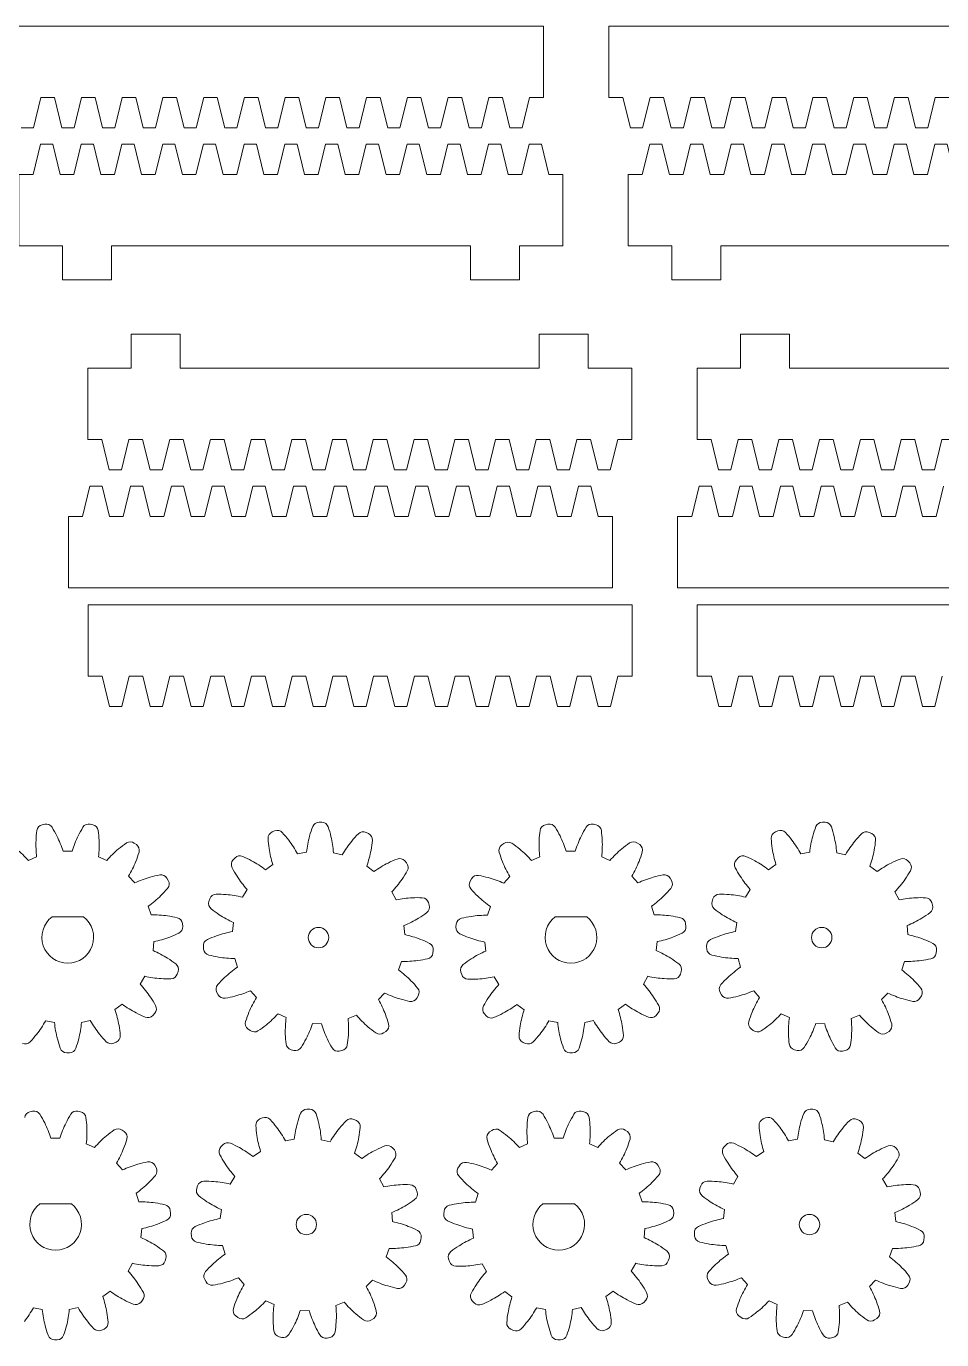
# Model space of a CAD drawing. Header units: millimetres. Extents: x 0 to 634, y 0 to 463.
# Drawn here: x 280.3 to 347.6, y 261.3 to 357.9 of the extents above; entities that cross this region are included whole.
import ezdxf

# ---------------------------------------------------------------- set-up
doc = ezdxf.new("R2010")
doc.units = ezdxf.units.MM
doc.header["$MEASUREMENT"] = 0
doc.layers.get('0').update_dxf_attribs({"linetype": 'CONTINUOUS', "lineweight": 0})

msp = doc.modelspace()

# ---------------------------------------------------------------- linework, layer by layer
for p, q in [((284.50814, 292.40311), (282.18732, 292.40311)), ((321.50814, 292.40311), (319.18732, 292.40311)), ((283.61202, 271.29268), (281.2912, 271.29268)), ((320.61202, 271.29268), (318.2912, 271.29268))]:
    msp.add_line(p, q)
for points in [[(280.00643, 283.09493, 0.31763085), (280.5721, 283.2089, 0.021882), (281.04856, 283.75974, 0.04019967), (281.72189, 284.76754), (282.37167, 284.63118, 0.04019967), (282.58306, 283.43771, 0.021882), (282.79789, 282.74181, 0.31763085), (283.27002, 282.41005), (283.46935, 282.41057, 0.31763085), (283.93976, 282.74476, 0.021882), (284.15098, 283.44177, 0.04019967), (284.3562, 284.63631), (285.00526, 284.77603, 0.04019967), (285.6838, 283.77173, 0.021882), (286.1631, 283.22336, 0.31763085), (286.72936, 283.11232), (286.91124, 283.19386, 0.31763085), (287.20506, 283.69051, 0.021882), (287.11452, 284.41316, 0.04019967), (286.81612, 285.5879), (287.35225, 285.97954, 0.04019967), (288.38061, 285.33804, 0.021882), (289.04151, 285.03204, 0.31763085), (289.60398, 285.16092), (289.73697, 285.30939, 0.31763085), (289.80338, 285.8826, 0.021882), (289.42674, 286.50595, 0.04019967), (288.67634, 287.45776), (289.00681, 288.0336, 0.04019967), (290.20719, 287.86584, 0.021882), (290.93542, 287.8551, 0.31763085), (291.39684, 288.20161), (291.45794, 288.39134, 0.31763085), (291.28547, 288.94201, 0.021882), (290.68785, 289.35827, 0.04019967), (289.61518, 289.92258), (289.68288, 290.58305, 0.04019967), (290.84771, 290.91803, 0.021882), (291.51734, 291.20442, 0.31763085), (291.79793, 291.70865), (291.77658, 291.90683, 0.31763085), (291.39505, 292.33973, 0.021882), (290.67978, 292.47694, 0.04019967), (289.47033, 292.55616), (289.26353, 293.18707, 0.04019967), (290.19141, 293.96687, 0.021882), (290.68667, 294.50086, 0.31763085), (290.73791, 295.07563), (290.6378, 295.24799, 0.31763085), (290.11317, 295.48828, 0.021882), (289.40394, 295.3227, 0.04019967), (288.26683, 294.90315), (287.82129, 295.3954, 0.04019967), (288.35178, 296.48518, 0.021882), (288.58702, 297.17445, 0.31763085), (288.40006, 297.72036), (288.2385, 297.8371, 0.31763085), (287.66149, 297.84324, 0.021882), (287.08092, 297.4035, 0.04019967), (286.21277, 296.55772), (285.60553, 296.82619, 0.04019967), (285.6469, 298.03753, 0.021882), (285.58146, 298.76289, 0.31763085), (285.18861, 299.18556), (284.99354, 299.2265, 0.31763085), (284.46392, 298.99741, 0.021882), (284.1124, 298.35955, 0.04019967), (283.66331, 297.23378), (282.99938, 297.23206, 0.04019967), (282.54448, 298.35549, 0.021882), (282.18966, 298.99153, 0.31763085), (281.65886, 299.21787), (281.464, 299.17593, 0.31763085), (281.07335, 298.75123, 0.021882), (281.01166, 298.02554, 0.04019967), (281.05929, 296.81443), (280.45346, 296.54282, 0.04019967), (279.58094, 297.3841, 0.021882)], [(280.15244, 262.64931, 0.04019967), (280.82577, 263.65711), (281.47555, 263.52075, 0.04019967), (281.68694, 262.32729, 0.021882), (281.90176, 261.63138, 0.31763085), (282.3739, 261.29963), (282.57323, 261.30014, 0.31763085), (283.04364, 261.63434, 0.021882), (283.25486, 262.33134, 0.04019967), (283.46007, 263.52589), (284.10914, 263.6656, 0.04019967), (284.78768, 262.6613, 0.021882), (285.26698, 262.11294, 0.31763085), (285.83324, 262.0019), (286.01512, 262.08344, 0.31763085), (286.30894, 262.58008, 0.021882), (286.2184, 263.30274, 0.04019967), (285.92, 264.47747), (286.45613, 264.86911, 0.04019967), (287.48449, 264.22762, 0.021882), (288.14539, 263.92161, 0.31763085), (288.70786, 264.05049), (288.84085, 264.19896, 0.31763085), (288.90726, 264.77217, 0.021882), (288.53062, 265.39552, 0.04019967), (287.78021, 266.34733), (288.11069, 266.92317, 0.04019967), (289.31107, 266.75541, 0.021882), (290.0393, 266.74468, 0.31763085), (290.50072, 267.09119), (290.56182, 267.28091, 0.31763085), (290.38935, 267.83158, 0.021882), (289.79173, 268.24785, 0.04019967), (288.71906, 268.81215), (288.78675, 269.47262, 0.04019967), (289.95158, 269.8076, 0.021882), (290.62122, 270.09399, 0.31763085), (290.90181, 270.59822), (290.88046, 270.7964, 0.31763085), (290.49892, 271.22931, 0.021882), (289.78366, 271.36651, 0.04019967), (288.57421, 271.44574), (288.36741, 272.07664, 0.04019967), (289.29529, 272.85644, 0.021882), (289.79055, 273.39044, 0.31763085), (289.84179, 273.9652), (289.74168, 274.13756, 0.31763085), (289.21705, 274.37785, 0.021882), (288.50781, 274.21227, 0.04019967), (287.37071, 273.79272), (286.92517, 274.28497, 0.04019967), (287.45566, 275.37475, 0.021882), (287.6909, 276.06402, 0.31763085), (287.50394, 276.60994), (287.34238, 276.72668, 0.31763085), (286.76537, 276.73281, 0.021882), (286.1848, 276.29307, 0.04019967), (285.31664, 275.44729), (284.70941, 275.71577, 0.04019967), (284.75078, 276.9271, 0.021882), (284.68534, 277.65246, 0.31763085), (284.29249, 278.07513), (284.09742, 278.11607, 0.31763085), (283.5678, 277.88698, 0.021882), (283.21628, 277.24912, 0.04019967), (282.76719, 276.12335), (282.10326, 276.12163, 0.04019967), (281.64836, 277.24507, 0.021882), (281.29354, 277.8811, 0.31763085), (280.76274, 278.10745), (280.56788, 278.0655, 0.31763085), (280.17723, 277.6408, 0.021882)]]:
    msp.add_lwpolyline(points, format="xyb")
for points in [[(306.89917, 296.36508, 0.04019967), (305.86147, 295.7388), (305.33118, 296.1383, 0.04019967), (305.64684, 297.30851, 0.021882), (305.74802, 298.02975, 0.31763085), (305.46155, 298.53067), (305.28089, 298.61488, 0.31763085), (304.71306, 298.51219, 0.021882), (304.22573, 297.97095, 0.04019967), (303.53247, 296.97675), (302.88553, 297.12602, 0.04019967), (302.69794, 298.32345, 0.021882), (302.49701, 299.02349, 0.31763085), (302.03157, 299.36459), (301.83228, 299.36804, 0.31763085), (301.3553, 299.04327, 0.021882), (301.13025, 298.35061, 0.04019967), (300.9013, 297.16038), (300.24959, 297.03361, 0.04019967), (299.59117, 298.05122, 0.021882), (299.12288, 298.60902, 0.31763085), (298.55894, 298.73131), (298.37548, 298.6534, 0.31763085), (298.07183, 298.16271, 0.021882), (298.14797, 297.43839, 0.04019967), (298.42292, 296.25795), (297.87911, 295.87706, 0.04019967), (296.86372, 296.53889, 0.021882), (296.20904, 296.85799, 0.31763085), (295.64412, 296.74033), (295.5082, 296.59454, 0.31763085), (295.43039, 296.02277, 0.021882), (295.79455, 295.39204, 0.04019967), (296.52586, 294.42548), (296.18399, 293.85634, 0.04019967), (294.98719, 294.04795, 0.021882), (294.25932, 294.07318, 0.31763085), (293.79109, 293.73592), (293.72623, 293.54745, 0.31763085), (293.88771, 292.99346, 0.021882), (294.47692, 292.56538, 0.04019967), (295.53814, 291.97984), (295.45732, 291.32085, 0.04019967), (294.28605, 291.00912, 0.021882), (293.61085, 290.73611, 0.31763085), (293.32028, 290.23757), (293.33767, 290.039, 0.31763085), (293.71052, 289.59859, 0.021882), (294.42291, 289.44717, 0.04019967), (295.63055, 289.34389), (295.82475, 288.709, 0.04019967), (294.88153, 287.94782, 0.021882), (294.37575, 287.42379, 0.31763085), (294.31307, 286.85016), (294.40973, 286.67584, 0.31763085), (294.92948, 286.42515, 0.021882), (295.64187, 286.57658, 0.04019967), (296.7871, 286.97342), (297.22275, 286.4724, 0.04019967), (296.67068, 285.39339, 0.021882), (296.42176, 284.70894, 0.31763085), (296.59782, 284.15941), (296.75702, 284.03948, 0.31763085), (297.3338, 284.02186, 0.021882), (297.92301, 284.44996, 0.04019967), (298.80782, 285.2783), (299.40959, 284.99779, 0.04019967), (299.34412, 283.78751, 0.021882), (299.39511, 283.061, 0.31763085), (299.77947, 282.63059), (299.97369, 282.58577, 0.31763085), (300.50776, 282.80428, 0.021882), (300.87191, 283.43501, 0.04019967), (301.34331, 284.55162), (302.00715, 284.54013, 0.04019967), (302.4396, 283.40786, 0.021882), (302.78169, 282.76489, 0.31763085), (303.30787, 282.52803), (303.50353, 282.56609, 0.31763085), (303.90256, 282.98293, 0.021882), (303.97868, 283.70724, 0.04019967), (303.95516, 284.91906), (304.56628, 285.17856, 0.04019967), (305.42188, 284.32008, 0.021882), (305.99591, 283.87183, 0.31763085), (306.57295, 283.86947), (306.73621, 283.98381, 0.31763085), (306.9312, 284.52692, 0.021882), (306.70613, 285.21957, 0.04019967), (306.19176, 286.31706), (306.64449, 286.80269, 0.04019967), (307.7753, 286.36643, 0.021882), (308.48202, 286.19042, 0.31763085), (309.01013, 286.42296), (309.11277, 286.59382, 0.31763085), (309.07, 287.16928, 0.021882), (308.58266, 287.71051, 0.04019967), (307.66637, 288.5039), (307.88244, 289.13169, 0.04019967), (309.09293, 289.19309, 0.021882), (309.81014, 289.31974, 0.31763085), (310.19801, 289.74698), (310.22228, 289.94482, 0.31763085), (309.94915, 290.45313, 0.021882), (309.2838, 290.74935, 0.04019967), (308.12403, 291.10146), (308.06608, 291.76286, 0.04019967), (309.14694, 292.31129, 0.021882), (309.75062, 292.71871, 0.31763085), (309.93119, 293.26678), (309.87289, 293.45738, 0.31763085), (309.41662, 293.81066, 0.021882), (308.68832, 293.81065, 0.04019967), (307.4856, 293.66059), (307.16364, 294.24124, 0.04019967), (307.92799, 295.18188, 0.021882), (308.31377, 295.79962, 0.31763085), (308.25581, 296.37375), (308.12502, 296.52416, 0.31763085), (307.56451, 296.66131, 0.021882)], [(313.50405, 287.8304, 0.04019967), (314.70354, 288.00436), (315.037, 287.43024, 0.04019967), (314.29153, 286.47456, 0.021882), (313.91811, 285.84927, 0.31763085), (313.98749, 285.27641), (314.12125, 285.12863, 0.31763085), (314.68437, 285.00266, 0.021882), (315.34368, 285.31208, 0.04019967), (316.36871, 285.95889), (316.90686, 285.57003, 0.04019967), (316.61454, 284.39376, 0.021882), (316.52774, 283.67065, 0.31763085), (316.82413, 283.17553), (317.00643, 283.09493, 0.31763085), (317.5721, 283.2089, 0.021882), (318.04856, 283.75974, 0.04019967), (318.72189, 284.76754), (319.37167, 284.63118, 0.04019967), (319.58306, 283.43771, 0.021882), (319.79789, 282.74181, 0.31763085), (320.27002, 282.41005), (320.46935, 282.41057, 0.31763085), (320.93976, 282.74476, 0.021882), (321.15098, 283.44177, 0.04019967), (321.3562, 284.63631), (322.00526, 284.77603, 0.04019967), (322.6838, 283.77173, 0.021882), (323.1631, 283.22336, 0.31763085), (323.72936, 283.11232), (323.91124, 283.19386, 0.31763085), (324.20506, 283.69051, 0.021882), (324.11452, 284.41316, 0.04019967), (323.81612, 285.5879), (324.35225, 285.97954, 0.04019967), (325.38061, 285.33804, 0.021882), (326.04151, 285.03204, 0.31763085), (326.60398, 285.16092), (326.73697, 285.30939, 0.31763085), (326.80338, 285.8826, 0.021882), (326.42674, 286.50595, 0.04019967), (325.67634, 287.45776), (326.00681, 288.0336, 0.04019967), (327.20719, 287.86584, 0.021882), (327.93542, 287.8551, 0.31763085), (328.39684, 288.20161), (328.45794, 288.39134, 0.31763085), (328.28547, 288.94201, 0.021882), (327.68785, 289.35827, 0.04019967), (326.61518, 289.92258), (326.68288, 290.58305, 0.04019967), (327.84771, 290.91803, 0.021882), (328.51734, 291.20442, 0.31763085), (328.79793, 291.70865), (328.77658, 291.90683, 0.31763085), (328.39505, 292.33973, 0.021882), (327.67978, 292.47694, 0.04019967), (326.47033, 292.55616), (326.26353, 293.18707, 0.04019967), (327.19141, 293.96687, 0.021882), (327.68667, 294.50086, 0.31763085), (327.73791, 295.07563), (327.6378, 295.24799, 0.31763085), (327.11317, 295.48828, 0.021882), (326.40394, 295.3227, 0.04019967), (325.26683, 294.90315), (324.82129, 295.3954, 0.04019967), (325.35178, 296.48518, 0.021882), (325.58702, 297.17445, 0.31763085), (325.40006, 297.72036), (325.2385, 297.8371, 0.31763085), (324.66149, 297.84324, 0.021882), (324.08092, 297.4035, 0.04019967), (323.21277, 296.55772), (322.60553, 296.82619, 0.04019967), (322.6469, 298.03753, 0.021882), (322.58146, 298.76289, 0.31763085), (322.18861, 299.18556), (321.99354, 299.2265, 0.31763085), (321.46392, 298.99741, 0.021882), (321.1124, 298.35955, 0.04019967), (320.66331, 297.23378), (319.99938, 297.23206, 0.04019967), (319.54448, 298.35549, 0.021882), (319.18966, 298.99153, 0.31763085), (318.65886, 299.21787), (318.464, 299.17593, 0.31763085), (318.07335, 298.75123, 0.021882), (318.01166, 298.02554, 0.04019967), (318.05929, 296.81443), (317.45346, 296.54282, 0.04019967), (316.58094, 297.3841, 0.021882), (315.99811, 297.82083, 0.31763085), (315.42113, 297.81171), (315.26018, 297.69414, 0.31763085), (315.07604, 297.14726, 0.021882), (315.31485, 296.45922, 0.04019967), (315.85097, 295.37219), (315.40799, 294.87765, 0.04019967), (314.26872, 295.29131, 0.021882), (313.55864, 295.45322, 0.31763085), (313.03526, 295.21022), (312.93604, 295.03734, 0.31763085), (312.99026, 294.46285, 0.021882), (313.48827, 293.93142, 0.04019967), (314.42017, 293.15644), (314.21664, 292.52447, 0.04019967), (313.00762, 292.43899, 0.021882), (312.29307, 292.29809, 0.31763085), (311.91377, 291.86321), (311.89345, 291.66493, 0.31763085), (312.17665, 291.16215, 0.021882), (312.84776, 290.87923, 0.04019967), (314.0143, 290.55028), (314.08541, 289.89017, 0.04019967), (313.01568, 289.32032, 0.021882), (312.42022, 288.90097, 0.31763085), (312.2506, 288.34942), (312.31268, 288.16001, 0.31763085), (312.77589, 287.81589, 0.021882)], [(343.89917, 296.36508, 0.04019967), (342.86147, 295.7388), (342.33118, 296.1383, 0.04019967), (342.64684, 297.30851, 0.021882), (342.74802, 298.02975, 0.31763085), (342.46155, 298.53067), (342.28089, 298.61488, 0.31763085), (341.71306, 298.51219, 0.021882), (341.22573, 297.97095, 0.04019967), (340.53247, 296.97675), (339.88553, 297.12602, 0.04019967), (339.69794, 298.32345, 0.021882), (339.49701, 299.02349, 0.31763085), (339.03157, 299.36459), (338.83228, 299.36804, 0.31763085), (338.3553, 299.04327, 0.021882), (338.13025, 298.35061, 0.04019967), (337.9013, 297.16038), (337.24959, 297.03361, 0.04019967), (336.59117, 298.05122, 0.021882), (336.12288, 298.60902, 0.31763085), (335.55894, 298.73131), (335.37548, 298.6534, 0.31763085), (335.07183, 298.16271, 0.021882), (335.14797, 297.43839, 0.04019967), (335.42292, 296.25795), (334.87911, 295.87706, 0.04019967), (333.86372, 296.53889, 0.021882), (333.20904, 296.85799, 0.31763085), (332.64412, 296.74033), (332.5082, 296.59454, 0.31763085), (332.43039, 296.02277, 0.021882), (332.79455, 295.39204, 0.04019967), (333.52586, 294.42548), (333.18399, 293.85634, 0.04019967), (331.98719, 294.04795, 0.021882), (331.25932, 294.07318, 0.31763085), (330.79109, 293.73592), (330.72623, 293.54745, 0.31763085), (330.88771, 292.99346, 0.021882), (331.47692, 292.56538, 0.04019967), (332.53814, 291.97984), (332.45732, 291.32085, 0.04019967), (331.28605, 291.00912, 0.021882), (330.61085, 290.73611, 0.31763085), (330.32028, 290.23757), (330.33767, 290.039, 0.31763085), (330.71052, 289.59859, 0.021882), (331.42291, 289.44717, 0.04019967), (332.63055, 289.34389), (332.82475, 288.709, 0.04019967), (331.88153, 287.94782, 0.021882), (331.37575, 287.42379, 0.31763085), (331.31307, 286.85016), (331.40973, 286.67584, 0.31763085), (331.92948, 286.42515, 0.021882), (332.64187, 286.57658, 0.04019967), (333.7871, 286.97342), (334.22275, 286.4724, 0.04019967), (333.67068, 285.39339, 0.021882), (333.42176, 284.70894, 0.31763085), (333.59782, 284.15941), (333.75702, 284.03948, 0.31763085), (334.3338, 284.02186, 0.021882), (334.92301, 284.44996, 0.04019967), (335.80782, 285.2783), (336.40959, 284.99779, 0.04019967), (336.34412, 283.78751, 0.021882), (336.39511, 283.061, 0.31763085), (336.77947, 282.63059), (336.97369, 282.58577, 0.31763085), (337.50776, 282.80428, 0.021882), (337.87191, 283.43501, 0.04019967), (338.34331, 284.55162), (339.00715, 284.54013, 0.04019967), (339.4396, 283.40786, 0.021882), (339.78169, 282.76489, 0.31763085), (340.30787, 282.52803), (340.50353, 282.56609, 0.31763085), (340.90256, 282.98293, 0.021882), (340.97868, 283.70724, 0.04019967), (340.95516, 284.91906), (341.56628, 285.17856, 0.04019967), (342.42188, 284.32008, 0.021882), (342.99591, 283.87183, 0.31763085), (343.57295, 283.86947), (343.73621, 283.98381, 0.31763085), (343.9312, 284.52692, 0.021882), (343.70613, 285.21957, 0.04019967), (343.19176, 286.31706), (343.64449, 286.80269, 0.04019967), (344.7753, 286.36643, 0.021882), (345.48202, 286.19042, 0.31763085), (346.01013, 286.42296), (346.11277, 286.59382, 0.31763085), (346.07, 287.16928, 0.021882), (345.58266, 287.71051, 0.04019967), (344.66637, 288.5039), (344.88244, 289.13169, 0.04019967), (346.09293, 289.19309, 0.021882), (346.81014, 289.31974, 0.31763085), (347.19801, 289.74698), (347.22228, 289.94482, 0.31763085), (346.94915, 290.45313, 0.021882), (346.2838, 290.74935, 0.04019967), (345.12403, 291.10146), (345.06608, 291.76286, 0.04019967), (346.14694, 292.31129, 0.021882), (346.75062, 292.71871, 0.31763085), (346.93119, 293.26678), (346.87289, 293.45738, 0.31763085), (346.41662, 293.81066, 0.021882), (345.68832, 293.81065, 0.04019967), (344.4856, 293.66059), (344.16364, 294.24124, 0.04019967), (344.92799, 295.18188, 0.021882), (345.31377, 295.79962, 0.31763085), (345.25581, 296.37375), (345.12502, 296.52416, 0.31763085), (344.56451, 296.66131, 0.021882)], [(306.00305, 275.25465, 0.04019967), (304.96535, 274.62838), (304.43506, 275.02787, 0.04019967), (304.75072, 276.19808, 0.021882), (304.8519, 276.91933, 0.31763085), (304.56543, 277.42024), (304.38477, 277.50446, 0.31763085), (303.81694, 277.40177, 0.021882), (303.32961, 276.86053, 0.04019967), (302.63635, 275.86633), (301.98941, 276.01559, 0.04019967), (301.80182, 277.21303, 0.021882), (301.60089, 277.91307, 0.31763085), (301.13545, 278.25416), (300.93616, 278.25761, 0.31763085), (300.45918, 277.93284, 0.021882), (300.23413, 277.24018, 0.04019967), (300.00518, 276.04996), (299.35346, 275.92319, 0.04019967), (298.69505, 276.9408, 0.021882), (298.22676, 277.49859, 0.31763085), (297.66282, 277.62088), (297.47935, 277.54297, 0.31763085), (297.17571, 277.05228, 0.021882), (297.25185, 276.32796, 0.04019967), (297.5268, 275.14752), (296.98299, 274.76663, 0.04019967), (295.9676, 275.42847, 0.021882), (295.31292, 275.74756, 0.31763085), (294.748, 275.62991), (294.61208, 275.48411, 0.31763085), (294.53427, 274.91234, 0.021882), (294.89843, 274.28161, 0.04019967), (295.62974, 273.31506), (295.28787, 272.74591, 0.04019967), (294.09107, 272.93753, 0.021882), (293.3632, 272.96276, 0.31763085), (292.89497, 272.6255), (292.8301, 272.43703, 0.31763085), (292.99158, 271.88304, 0.021882), (293.5808, 271.45495, 0.04019967), (294.64202, 270.86942), (294.5612, 270.21042, 0.04019967), (293.38993, 269.89869, 0.021882), (292.71473, 269.62569, 0.31763085), (292.42415, 269.12714), (292.44155, 268.92858, 0.31763085), (292.8144, 268.48816, 0.021882), (293.52679, 268.33675, 0.04019967), (294.73443, 268.23347), (294.92863, 267.59857, 0.04019967), (293.98541, 266.83739, 0.021882), (293.47962, 266.31336, 0.31763085), (293.41695, 265.73973), (293.51361, 265.56541, 0.31763085), (294.03335, 265.31472, 0.021882), (294.74574, 265.46616, 0.04019967), (295.89098, 265.86299), (296.32663, 265.36197, 0.04019967), (295.77456, 264.28296, 0.021882), (295.52564, 263.59852, 0.31763085), (295.7017, 263.04899), (295.8609, 262.92905, 0.31763085), (296.43768, 262.91144, 0.021882), (297.02689, 263.33953, 0.04019967), (297.9117, 264.16787), (298.51347, 263.88736, 0.04019967), (298.448, 262.67709, 0.021882), (298.49899, 261.95057, 0.31763085), (298.88335, 261.52016), (299.07757, 261.47535, 0.31763085), (299.61164, 261.69385, 0.021882), (299.97579, 262.32459, 0.04019967), (300.44719, 263.4412), (301.11103, 263.4297, 0.04019967), (301.54348, 262.29743, 0.021882), (301.88557, 261.65447, 0.31763085), (302.41175, 261.4176), (302.60741, 261.45566, 0.31763085), (303.00644, 261.8725, 0.021882), (303.08256, 262.59682, 0.04019967), (303.05904, 263.80863), (303.67016, 264.06813, 0.04019967), (304.52576, 263.20965, 0.021882), (305.09979, 262.76141, 0.31763085), (305.67683, 262.75904), (305.84009, 262.87339, 0.31763085), (306.03508, 263.41649, 0.021882), (305.81001, 264.10915, 0.04019967), (305.29564, 265.20663), (305.74837, 265.69226, 0.04019967), (306.87918, 265.256, 0.021882), (307.5859, 265.07999, 0.31763085), (308.11401, 265.31253), (308.21665, 265.4834, 0.31763085), (308.17388, 266.05885, 0.021882), (307.68654, 266.60009, 0.04019967), (306.77025, 267.39347), (306.98632, 268.02126, 0.04019967), (308.19681, 268.08266, 0.021882), (308.91402, 268.20931, 0.31763085), (309.30189, 268.63655), (309.32616, 268.83439, 0.31763085), (309.05302, 269.3427, 0.021882), (308.38768, 269.63892, 0.04019967), (307.22791, 269.99103), (307.16996, 270.65243, 0.04019967), (308.25082, 271.20087, 0.021882), (308.8545, 271.60829, 0.31763085), (309.03507, 272.15635), (308.97677, 272.34696, 0.31763085), (308.5205, 272.70023, 0.021882), (307.7922, 272.70022, 0.04019967), (306.58948, 272.55016), (306.26752, 273.13081, 0.04019967), (307.03186, 274.07146, 0.021882), (307.41765, 274.6892, 0.31763085), (307.35969, 275.26332), (307.2289, 275.41374, 0.31763085), (306.66839, 275.55089, 0.021882)], [(312.60793, 266.71997, 0.04019967), (313.80742, 266.89394), (314.14088, 266.31981, 0.04019967), (313.3954, 265.36414, 0.021882), (313.02199, 264.73884, 0.31763085), (313.09137, 264.16598), (313.22513, 264.0182, 0.31763085), (313.78825, 263.89224, 0.021882), (314.44756, 264.20166, 0.04019967), (315.47259, 264.84846), (316.01074, 264.4596, 0.04019967), (315.71842, 263.28334, 0.021882), (315.63162, 262.56022, 0.31763085), (315.928, 262.06511), (316.1103, 261.98451, 0.31763085), (316.67598, 262.09848, 0.021882), (317.15244, 262.64931, 0.04019967), (317.82577, 263.65711), (318.47555, 263.52075, 0.04019967), (318.68694, 262.32729, 0.021882), (318.90176, 261.63138, 0.31763085), (319.3739, 261.29963), (319.57323, 261.30014, 0.31763085), (320.04364, 261.63434, 0.021882), (320.25486, 262.33134, 0.04019967), (320.46007, 263.52589), (321.10914, 263.6656, 0.04019967), (321.78768, 262.6613, 0.021882), (322.26698, 262.11294, 0.31763085), (322.83324, 262.0019), (323.01512, 262.08344, 0.31763085), (323.30894, 262.58008, 0.021882), (323.2184, 263.30274, 0.04019967), (322.92, 264.47747), (323.45613, 264.86911, 0.04019967), (324.48449, 264.22762, 0.021882), (325.14539, 263.92161, 0.31763085), (325.70786, 264.05049), (325.84085, 264.19896, 0.31763085), (325.90726, 264.77217, 0.021882), (325.53062, 265.39552, 0.04019967), (324.78021, 266.34733), (325.11069, 266.92317, 0.04019967), (326.31107, 266.75541, 0.021882), (327.0393, 266.74468, 0.31763085), (327.50072, 267.09119), (327.56182, 267.28091, 0.31763085), (327.38935, 267.83158, 0.021882), (326.79173, 268.24785, 0.04019967), (325.71906, 268.81215), (325.78675, 269.47262, 0.04019967), (326.95158, 269.8076, 0.021882), (327.62122, 270.09399, 0.31763085), (327.90181, 270.59822), (327.88046, 270.7964, 0.31763085), (327.49892, 271.22931, 0.021882), (326.78366, 271.36651, 0.04019967), (325.57421, 271.44574), (325.36741, 272.07664, 0.04019967), (326.29529, 272.85644, 0.021882), (326.79055, 273.39044, 0.31763085), (326.84179, 273.9652), (326.74168, 274.13756, 0.31763085), (326.21705, 274.37785, 0.021882), (325.50781, 274.21227, 0.04019967), (324.37071, 273.79272), (323.92517, 274.28497, 0.04019967), (324.45566, 275.37475, 0.021882), (324.6909, 276.06402, 0.31763085), (324.50394, 276.60994), (324.34238, 276.72668, 0.31763085), (323.76537, 276.73281, 0.021882), (323.1848, 276.29307, 0.04019967), (322.31664, 275.44729), (321.70941, 275.71577, 0.04019967), (321.75078, 276.9271, 0.021882), (321.68534, 277.65246, 0.31763085), (321.29249, 278.07513), (321.09742, 278.11607, 0.31763085), (320.5678, 277.88698, 0.021882), (320.21628, 277.24912, 0.04019967), (319.76719, 276.12335), (319.10326, 276.12163, 0.04019967), (318.64836, 277.24507, 0.021882), (318.29354, 277.8811, 0.31763085), (317.76274, 278.10745), (317.56788, 278.0655, 0.31763085), (317.17723, 277.6408, 0.021882), (317.11554, 276.91511, 0.04019967), (317.16317, 275.70401), (316.55734, 275.43239, 0.04019967), (315.68482, 276.27367, 0.021882), (315.10199, 276.7104, 0.31763085), (314.52501, 276.70129), (314.36406, 276.58371, 0.31763085), (314.17992, 276.03683, 0.021882), (314.41873, 275.34879, 0.04019967), (314.95485, 274.26177), (314.51186, 273.76722, 0.04019967), (313.3726, 274.18089, 0.021882), (312.66252, 274.3428, 0.31763085), (312.13914, 274.09979), (312.03992, 273.92692, 0.31763085), (312.09414, 273.35242, 0.021882), (312.59215, 272.821, 0.04019967), (313.52405, 272.04601), (313.32052, 271.41404, 0.04019967), (312.11149, 271.32856, 0.021882), (311.39695, 271.18766, 0.31763085), (311.01765, 270.75278), (310.99733, 270.5545, 0.31763085), (311.28053, 270.05173, 0.021882), (311.95163, 269.76881, 0.04019967), (313.11818, 269.43986), (313.18929, 268.77974, 0.04019967), (312.11956, 268.2099, 0.021882), (311.5241, 267.79054, 0.31763085), (311.35448, 267.23899), (311.41656, 267.04959, 0.31763085), (311.87977, 266.70547, 0.021882)], [(343.00305, 275.25465, 0.04019967), (341.96535, 274.62838), (341.43506, 275.02787, 0.04019967), (341.75072, 276.19808, 0.021882), (341.8519, 276.91933, 0.31763085), (341.56543, 277.42024), (341.38477, 277.50446, 0.31763085), (340.81694, 277.40177, 0.021882), (340.32961, 276.86053, 0.04019967), (339.63635, 275.86633), (338.98941, 276.01559, 0.04019967), (338.80182, 277.21303, 0.021882), (338.60089, 277.91307, 0.31763085), (338.13545, 278.25416), (337.93616, 278.25761, 0.31763085), (337.45918, 277.93284, 0.021882), (337.23413, 277.24018, 0.04019967), (337.00518, 276.04996), (336.35346, 275.92319, 0.04019967), (335.69505, 276.9408, 0.021882), (335.22676, 277.49859, 0.31763085), (334.66282, 277.62088), (334.47935, 277.54297, 0.31763085), (334.17571, 277.05228, 0.021882), (334.25185, 276.32796, 0.04019967), (334.5268, 275.14752), (333.98299, 274.76663, 0.04019967), (332.9676, 275.42847, 0.021882), (332.31292, 275.74756, 0.31763085), (331.748, 275.62991), (331.61208, 275.48411, 0.31763085), (331.53427, 274.91234, 0.021882), (331.89843, 274.28161, 0.04019967), (332.62974, 273.31506), (332.28787, 272.74591, 0.04019967), (331.09107, 272.93753, 0.021882), (330.3632, 272.96276, 0.31763085), (329.89497, 272.6255), (329.8301, 272.43703, 0.31763085), (329.99158, 271.88304, 0.021882), (330.5808, 271.45495, 0.04019967), (331.64202, 270.86942), (331.5612, 270.21042, 0.04019967), (330.38993, 269.89869, 0.021882), (329.71473, 269.62569, 0.31763085), (329.42415, 269.12714), (329.44155, 268.92858, 0.31763085), (329.8144, 268.48816, 0.021882), (330.52679, 268.33675, 0.04019967), (331.73443, 268.23347), (331.92863, 267.59857, 0.04019967), (330.98541, 266.83739, 0.021882), (330.47962, 266.31336, 0.31763085), (330.41695, 265.73973), (330.51361, 265.56541, 0.31763085), (331.03335, 265.31472, 0.021882), (331.74574, 265.46616, 0.04019967), (332.89098, 265.86299), (333.32663, 265.36197, 0.04019967), (332.77456, 264.28296, 0.021882), (332.52564, 263.59852, 0.31763085), (332.7017, 263.04899), (332.8609, 262.92905, 0.31763085), (333.43768, 262.91144, 0.021882), (334.02689, 263.33953, 0.04019967), (334.9117, 264.16787), (335.51347, 263.88736, 0.04019967), (335.448, 262.67709, 0.021882), (335.49899, 261.95057, 0.31763085), (335.88335, 261.52016), (336.07757, 261.47535, 0.31763085), (336.61164, 261.69385, 0.021882), (336.97579, 262.32459, 0.04019967), (337.44719, 263.4412), (338.11103, 263.4297, 0.04019967), (338.54348, 262.29743, 0.021882), (338.88557, 261.65447, 0.31763085), (339.41175, 261.4176), (339.60741, 261.45566, 0.31763085), (340.00644, 261.8725, 0.021882), (340.08256, 262.59682, 0.04019967), (340.05904, 263.80863), (340.67016, 264.06813, 0.04019967), (341.52576, 263.20965, 0.021882), (342.09979, 262.76141, 0.31763085), (342.67683, 262.75904), (342.84009, 262.87339, 0.31763085), (343.03508, 263.41649, 0.021882), (342.81001, 264.10915, 0.04019967), (342.29564, 265.20663), (342.74837, 265.69226, 0.04019967), (343.87918, 265.256, 0.021882), (344.5859, 265.07999, 0.31763085), (345.11401, 265.31253), (345.21665, 265.4834, 0.31763085), (345.17388, 266.05885, 0.021882), (344.68654, 266.60009, 0.04019967), (343.77025, 267.39347), (343.98632, 268.02126, 0.04019967), (345.19681, 268.08266, 0.021882), (345.91402, 268.20931, 0.31763085), (346.30189, 268.63655), (346.32616, 268.83439, 0.31763085), (346.05302, 269.3427, 0.021882), (345.38768, 269.63892, 0.04019967), (344.22791, 269.99103), (344.16996, 270.65243, 0.04019967), (345.25082, 271.20087, 0.021882), (345.8545, 271.60829, 0.31763085), (346.03507, 272.15635), (345.97677, 272.34696, 0.31763085), (345.5205, 272.70023, 0.021882), (344.7922, 272.70022, 0.04019967), (343.58948, 272.55016), (343.26752, 273.13081, 0.04019967), (344.03186, 274.07146, 0.021882), (344.41765, 274.6892, 0.31763085), (344.35969, 275.26332), (344.2289, 275.41374, 0.31763085), (343.66839, 275.55089, 0.021882)]]:
    msp.add_lwpolyline(points, format="xyb", close=True)
at = {"linetype": 'Continuous'}
for points in [[(278.33471, 357.91698, 0), (281.53471, 357.91698, 0), (285.13471, 357.91698, 0), (311.53471, 357.91698, 0), (315.13471, 357.91698, 0), (318.33471, 357.91698, 0), (318.33471, 352.66698, 0), (317.30121, 352.66698, 0), (316.7538, 350.44354, 0), (315.8538, 350.44354, 0), (315.30639, 352.66698, 0), (314.30636, 352.66698, 0), (313.75896, 350.44354, 0), (312.85896, 350.44354, 0), (312.31155, 352.66698, 0), (311.31152, 352.66698, 0), (310.76411, 350.44354, 0), (309.86411, 350.44354, 0), (309.3167, 352.66698, 0), (308.31668, 352.66698, 0), (307.76927, 350.44354, 0), (306.86927, 350.44354, 0), (306.32186, 352.66698, 0), (305.32183, 352.66698, 0), (304.77442, 350.44354, 0), (303.87442, 350.44354, 0), (303.32702, 352.66698, 0), (302.32699, 352.66698, 0), (301.77958, 350.44354, 0), (300.87958, 350.44354, 0), (300.33217, 352.66698, 0), (299.33214, 352.66698, 0), (298.78474, 350.44354, 0), (297.88474, 350.44354, 0), (297.33733, 352.66698, 0), (296.3373, 352.66698, 0), (295.78989, 350.44354, 0), (294.88989, 350.44354, 0), (294.34248, 352.66698, 0), (293.34246, 352.66698, 0), (292.79505, 350.44354, 0), (291.89505, 350.44354, 0), (291.34764, 352.66698, 0), (290.34761, 352.66698, 0), (289.8002, 350.44354, 0), (288.9002, 350.44354, 0), (288.35279, 352.66698, 0), (287.35277, 352.66698, 0), (286.80536, 350.44354, 0), (285.90536, 350.44354, 0), (285.35795, 352.66698, 0), (284.35792, 352.66698, 0), (283.81051, 350.44354, 0), (282.91051, 350.44354, 0), (282.36311, 352.66698, 0), (281.36308, 352.66698, 0), (280.81567, 350.44354, 0), (279.91567, 350.44354, 0)], [(348.12702, 352.66698, 0), (347.12699, 352.66698, 0), (346.57958, 350.44354, 0), (345.67958, 350.44354, 0), (345.13217, 352.66698, 0), (344.13214, 352.66698, 0), (343.58474, 350.44354, 0), (342.68474, 350.44354, 0), (342.13733, 352.66698, 0), (341.1373, 352.66698, 0), (340.58989, 350.44354, 0), (339.68989, 350.44354, 0), (339.14248, 352.66698, 0), (338.14246, 352.66698, 0), (337.59505, 350.44354, 0), (336.69505, 350.44354, 0), (336.14764, 352.66698, 0), (335.14761, 352.66698, 0), (334.6002, 350.44354, 0), (333.7002, 350.44354, 0), (333.15279, 352.66698, 0), (332.15277, 352.66698, 0), (331.60536, 350.44354, 0), (330.70536, 350.44354, 0), (330.15795, 352.66698, 0), (329.15792, 352.66698, 0), (328.61051, 350.44354, 0), (327.71051, 350.44354, 0), (327.16311, 352.66698, 0), (326.16308, 352.66698, 0), (325.61567, 350.44354, 0), (324.71567, 350.44354, 0), (324.16826, 352.66698, 0), (323.13471, 352.66698, 0), (323.13471, 357.91698, 0), (326.33471, 357.91698, 0), (329.93471, 357.91698, 0), (356.33471, 357.91698, 0)], [(284.33594, 349.24064, 0), (283.78853, 347.0172, 0), (282.78851, 347.0172, 0), (282.2411, 349.24064, 0), (281.3411, 349.24064, 0), (280.79369, 347.0172, 0), (279.76019, 347.0172, 0), (279.76019, 341.7672, 0), (282.96019, 341.7672, 0)], [(290.32563, 349.24064, 0), (289.77822, 347.0172, 0), (288.77819, 347.0172, 0), (288.23079, 349.24064, 0), (287.33079, 349.24064, 0), (286.78338, 347.0172, 0), (285.78335, 347.0172, 0), (285.23594, 349.24064, 0), (284.33594, 349.24064, 0)], [(296.31532, 349.24064, 0), (295.76791, 347.0172, 0), (294.76788, 347.0172, 0), (294.22047, 349.24064, 0), (293.32047, 349.24064, 0), (292.77307, 347.0172, 0), (291.77304, 347.0172, 0), (291.22563, 349.24064, 0), (290.32563, 349.24064, 0)], [(302.30501, 349.24064, 0), (301.7576, 347.0172, 0), (300.75757, 347.0172, 0), (300.21016, 349.24064, 0), (299.31016, 349.24064, 0), (298.76276, 347.0172, 0), (297.76273, 347.0172, 0), (297.21532, 349.24064, 0), (296.31532, 349.24064, 0)], [(308.2947, 349.24064, 0), (307.74729, 347.0172, 0), (306.74726, 347.0172, 0), (306.19985, 349.24064, 0), (305.29985, 349.24064, 0), (304.75244, 347.0172, 0), (303.75242, 347.0172, 0), (303.20501, 349.24064, 0), (302.30501, 349.24064, 0)], [(314.28438, 349.24064, 0), (313.73698, 347.0172, 0), (312.73695, 347.0172, 0), (312.18954, 349.24064, 0), (311.28954, 349.24064, 0), (310.74213, 347.0172, 0), (309.7421, 347.0172, 0), (309.1947, 349.24064, 0), (308.2947, 349.24064, 0)], [(312.96019, 339.2672, 0), (316.56019, 339.2672, 0), (316.56019, 341.7672, 0), (319.76019, 341.7672, 0), (319.76019, 347.0172, 0), (318.72664, 347.0172, 0), (318.17923, 349.24064, 0), (317.27923, 349.24064, 0), (316.73182, 347.0172, 0), (315.73179, 347.0172, 0), (315.18438, 349.24064, 0), (314.28438, 349.24064, 0)], [(329.13594, 349.24064, 0), (328.58853, 347.0172, 0), (327.58851, 347.0172, 0), (327.0411, 349.24064, 0), (326.1411, 349.24064, 0), (325.59369, 347.0172, 0), (324.56019, 347.0172, 0), (324.56019, 341.7672, 0), (327.76019, 341.7672, 0)], [(335.12563, 349.24064, 0), (334.57822, 347.0172, 0), (333.57819, 347.0172, 0), (333.03079, 349.24064, 0), (332.13079, 349.24064, 0), (331.58338, 347.0172, 0), (330.58335, 347.0172, 0), (330.03594, 349.24064, 0), (329.13594, 349.24064, 0)], [(341.11532, 349.24064, 0), (340.56791, 347.0172, 0), (339.56788, 347.0172, 0), (339.02047, 349.24064, 0), (338.12047, 349.24064, 0), (337.57307, 347.0172, 0), (336.57304, 347.0172, 0), (336.02563, 349.24064, 0), (335.12563, 349.24064, 0)], [(347.10501, 349.24064, 0), (346.5576, 347.0172, 0), (345.55757, 347.0172, 0), (345.01016, 349.24064, 0), (344.11016, 349.24064, 0), (343.56276, 347.0172, 0), (342.56273, 347.0172, 0), (342.01532, 349.24064, 0), (341.11532, 349.24064, 0)], [(353.0947, 349.24064, 0), (352.54729, 347.0172, 0), (351.54726, 347.0172, 0), (350.99985, 349.24064, 0), (350.09985, 349.24064, 0), (349.55244, 347.0172, 0), (348.55242, 347.0172, 0), (348.00501, 349.24064, 0), (347.10501, 349.24064, 0)], [(282.96019, 341.7672, 0), (282.96019, 339.2672, 0), (286.56019, 339.2672, 0), (286.56019, 341.7672, 0), (312.96019, 341.7672, 0), (312.96019, 339.2672, 0), (312.96019, 341.7672, 0)], [(327.76019, 341.7672, 0), (327.76019, 339.2672, 0), (331.36019, 339.2672, 0), (331.36019, 341.7672, 0), (357.76019, 341.7672, 0), (357.76019, 339.2672, 0), (357.76019, 341.7672, 0)], [(288.01729, 332.76516, 0), (288.01729, 335.26516, 0), (291.61729, 335.26516, 0), (291.61729, 332.76516, 0), (318.01729, 332.76516, 0), (318.01729, 335.26516, 0), (318.01729, 332.76516, 0)], [(318.01729, 335.26516, 0), (321.61729, 335.26516, 0), (321.61729, 332.76516, 0), (324.81729, 332.76516, 0), (324.81729, 327.51516, 0), (323.78374, 327.51516, 0), (323.23634, 325.29171, 0), (322.33634, 325.29171, 0), (321.78893, 327.51516, 0), (320.7889, 327.51516, 0), (320.24149, 325.29171, 0), (319.34149, 325.29171, 0)], [(332.81729, 332.76516, 0), (332.81729, 335.26516, 0), (336.41729, 335.26516, 0), (336.41729, 332.76516, 0), (362.81729, 332.76516, 0), (362.81729, 335.26516, 0), (362.81729, 332.76516, 0)], [(289.39305, 325.29171, 0), (288.84564, 327.51516, 0), (287.84561, 327.51516, 0), (287.2982, 325.29171, 0), (286.3982, 325.29171, 0), (285.8508, 327.51516, 0), (284.81729, 327.51516, 0), (284.81729, 332.76516, 0), (288.01729, 332.76516, 0)], [(334.19305, 325.29171, 0), (333.64564, 327.51516, 0), (332.64561, 327.51516, 0), (332.0982, 325.29171, 0), (331.1982, 325.29171, 0), (330.6508, 327.51516, 0), (329.61729, 327.51516, 0), (329.61729, 332.76516, 0), (332.81729, 332.76516, 0)], [(295.38274, 325.29171, 0), (294.83533, 327.51516, 0), (293.8353, 327.51516, 0), (293.28789, 325.29171, 0), (292.38789, 325.29171, 0), (291.84049, 327.51516, 0), (290.84046, 327.51516, 0), (290.29305, 325.29171, 0), (289.39305, 325.29171, 0)], [(301.37243, 325.29171, 0), (300.82502, 327.51516, 0), (299.82499, 327.51516, 0), (299.27758, 325.29171, 0), (298.37758, 325.29171, 0), (297.83017, 327.51516, 0), (296.83015, 327.51516, 0), (296.28274, 325.29171, 0), (295.38274, 325.29171, 0)], [(307.36211, 325.29171, 0), (306.81471, 327.51516, 0), (305.81468, 327.51516, 0), (305.26727, 325.29171, 0), (304.36727, 325.29171, 0), (303.81986, 327.51516, 0), (302.81983, 327.51516, 0), (302.27243, 325.29171, 0), (301.37243, 325.29171, 0)], [(313.3518, 325.29171, 0), (312.80439, 327.51516, 0), (311.80437, 327.51516, 0), (311.25696, 325.29171, 0), (310.35696, 325.29171, 0), (309.80955, 327.51516, 0), (308.80952, 327.51516, 0), (308.26211, 325.29171, 0), (307.36211, 325.29171, 0)], [(319.34149, 325.29171, 0), (318.79408, 327.51516, 0), (317.79406, 327.51516, 0), (317.24665, 325.29171, 0), (316.34665, 325.29171, 0), (315.79924, 327.51516, 0), (314.79921, 327.51516, 0), (314.2518, 325.29171, 0), (313.3518, 325.29171, 0)], [(340.18274, 325.29171, 0), (339.63533, 327.51516, 0), (338.6353, 327.51516, 0), (338.08789, 325.29171, 0), (337.18789, 325.29171, 0), (336.64049, 327.51516, 0), (335.64046, 327.51516, 0), (335.09305, 325.29171, 0), (334.19305, 325.29171, 0)], [(346.17243, 325.29171, 0), (345.62502, 327.51516, 0), (344.62499, 327.51516, 0), (344.07758, 325.29171, 0), (343.17758, 325.29171, 0), (342.63017, 327.51516, 0), (341.63015, 327.51516, 0), (341.08274, 325.29171, 0), (340.18274, 325.29171, 0)], [(352.16211, 325.29171, 0), (351.61471, 327.51516, 0), (350.61468, 327.51516, 0), (350.06727, 325.29171, 0), (349.16727, 325.29171, 0), (348.61986, 327.51516, 0), (347.61983, 327.51516, 0), (347.07243, 325.29171, 0), (346.17243, 325.29171, 0)], [(347.74184, 324.08882, 0), (347.19443, 321.86537, 0), (346.19441, 321.86537, 0), (345.647, 324.08882, 0), (344.747, 324.08882, 0), (344.19959, 321.86537, 0), (343.19956, 321.86537, 0), (342.65215, 324.08882, 0), (341.75215, 324.08882, 0), (341.20475, 321.86537, 0), (340.20472, 321.86537, 0), (339.65731, 324.08882, 0), (338.75731, 324.08882, 0), (338.2099, 321.86537, 0), (337.20987, 321.86537, 0), (336.66247, 324.08882, 0), (335.76247, 324.08882, 0), (335.21506, 321.86537, 0), (334.21503, 321.86537, 0), (333.66762, 324.08882, 0), (332.76762, 324.08882, 0), (332.22021, 321.86537, 0), (331.22019, 321.86537, 0), (330.67278, 324.08882, 0), (329.77278, 324.08882, 0), (329.22537, 321.86537, 0), (328.19182, 321.86537, 0), (328.19182, 316.61537, 0), (331.39182, 316.61537, 0), (334.99182, 316.61537, 0), (361.39182, 316.61537, 0)], [(362.83927, 315.36532, 0), (336.43927, 315.36532, 0), (332.83927, 315.36532, 0), (329.63927, 315.36532, 0), (329.63927, 310.11532, 0), (330.67278, 310.11532, 0), (331.22019, 307.89188, 0), (332.12019, 307.89188, 0), (332.66759, 310.11532, 0), (333.66762, 310.11532, 0), (334.21503, 307.89188, 0), (335.11503, 307.89188, 0), (335.66244, 310.11532, 0), (336.66247, 310.11532, 0), (337.20987, 307.89188, 0), (338.10987, 307.89188, 0), (338.65728, 310.11532, 0), (339.65731, 310.11532, 0), (340.20472, 307.89188, 0), (341.10472, 307.89188, 0), (341.65213, 310.11532, 0), (342.65215, 310.11532, 0), (343.19956, 307.89188, 0), (344.09956, 307.89188, 0), (344.64697, 310.11532, 0), (345.647, 310.11532, 0), (346.19441, 307.89188, 0), (347.09441, 307.89188, 0), (347.64181, 310.11532, 0)]]:
    msp.add_polyline3d(points, dxfattribs=at)
for points in [[(320.19182, 316.61537, 0), (323.39182, 316.61537, 0), (323.39182, 321.86537, 0), (322.35832, 321.86537, 0), (321.81091, 324.08882, 0), (320.91091, 324.08882, 0), (320.3635, 321.86537, 0), (319.36347, 321.86537, 0), (318.81606, 324.08882, 0), (317.91606, 324.08882, 0), (317.36865, 321.86537, 0), (316.36863, 321.86537, 0), (315.82122, 324.08882, 0), (314.92122, 324.08882, 0), (314.37381, 321.86537, 0), (313.37378, 321.86537, 0), (312.82637, 324.08882, 0), (311.92637, 324.08882, 0), (311.37897, 321.86537, 0), (310.37894, 321.86537, 0), (309.83153, 324.08882, 0), (308.93153, 324.08882, 0), (308.38412, 321.86537, 0), (307.38409, 321.86537, 0), (306.83669, 324.08882, 0), (305.93669, 324.08882, 0), (305.38928, 321.86537, 0), (304.38925, 321.86537, 0), (303.84184, 324.08882, 0), (302.94184, 324.08882, 0), (302.39443, 321.86537, 0), (301.39441, 321.86537, 0), (300.847, 324.08882, 0), (299.947, 324.08882, 0), (299.39959, 321.86537, 0), (298.39956, 321.86537, 0), (297.85215, 324.08882, 0), (296.95215, 324.08882, 0), (296.40475, 321.86537, 0), (295.40472, 321.86537, 0), (294.85731, 324.08882, 0), (293.95731, 324.08882, 0), (293.4099, 321.86537, 0), (292.40987, 321.86537, 0), (291.86247, 324.08882, 0), (290.96247, 324.08882, 0), (290.41506, 321.86537, 0), (289.41503, 321.86537, 0), (288.86762, 324.08882, 0), (287.96762, 324.08882, 0), (287.42021, 321.86537, 0), (286.42019, 321.86537, 0), (285.87278, 324.08882, 0), (284.97278, 324.08882, 0), (284.42537, 321.86537, 0), (283.39182, 321.86537, 0), (283.39182, 316.61537, 0), (286.59182, 316.61537, 0), (290.19182, 316.61537, 0), (316.59182, 316.61537, 0)], [(288.03927, 315.36532, 0), (284.83927, 315.36532, 0), (284.83927, 310.11532, 0), (285.87278, 310.11532, 0), (286.42019, 307.89188, 0), (287.32019, 307.89188, 0), (287.86759, 310.11532, 0), (288.86762, 310.11532, 0), (289.41503, 307.89188, 0), (290.31503, 307.89188, 0), (290.86244, 310.11532, 0), (291.86247, 310.11532, 0), (292.40987, 307.89188, 0), (293.30987, 307.89188, 0), (293.85728, 310.11532, 0), (294.85731, 310.11532, 0), (295.40472, 307.89188, 0), (296.30472, 307.89188, 0), (296.85213, 310.11532, 0), (297.85215, 310.11532, 0), (298.39956, 307.89188, 0), (299.29956, 307.89188, 0), (299.84697, 310.11532, 0), (300.847, 310.11532, 0), (301.39441, 307.89188, 0), (302.29441, 307.89188, 0), (302.84181, 310.11532, 0), (303.84184, 310.11532, 0), (304.38925, 307.89188, 0), (305.28925, 307.89188, 0), (305.83666, 310.11532, 0), (306.83669, 310.11532, 0), (307.38409, 307.89188, 0), (308.28409, 307.89188, 0), (308.8315, 310.11532, 0), (309.83153, 310.11532, 0), (310.37894, 307.89188, 0), (311.27894, 307.89188, 0), (311.82635, 310.11532, 0), (312.82637, 310.11532, 0), (313.37378, 307.89188, 0), (314.27378, 307.89188, 0), (314.82119, 310.11532, 0), (315.82122, 310.11532, 0), (316.36863, 307.89188, 0), (317.26863, 307.89188, 0), (317.81604, 310.11532, 0), (318.81606, 310.11532, 0), (319.36347, 307.89188, 0), (320.26347, 307.89188, 0), (320.81088, 310.11532, 0), (321.81091, 310.11532, 0), (322.35832, 307.89188, 0), (323.25832, 307.89188, 0), (323.80572, 310.11532, 0), (324.83927, 310.11532, 0), (324.83927, 315.36532, 0), (321.63927, 315.36532, 0), (318.03927, 315.36532, 0), (291.63927, 315.36532, 0)]]:
    msp.add_polyline3d(points, close=True, dxfattribs=at)
for centre in [(301.78493, 290.87923), (338.78493, 290.87923), (300.8888, 269.76881), (337.8888, 269.76881)]:
    msp.add_circle(centre, 0.75)
for centre in [(283.34773, 290.89863), (320.34773, 290.89863), (282.45161, 269.78821), (319.45161, 269.78821)]:
    msp.add_arc(centre, 1.9, 127.6431625, 52.3568375)

doc.saveas('drawing.dxf')
